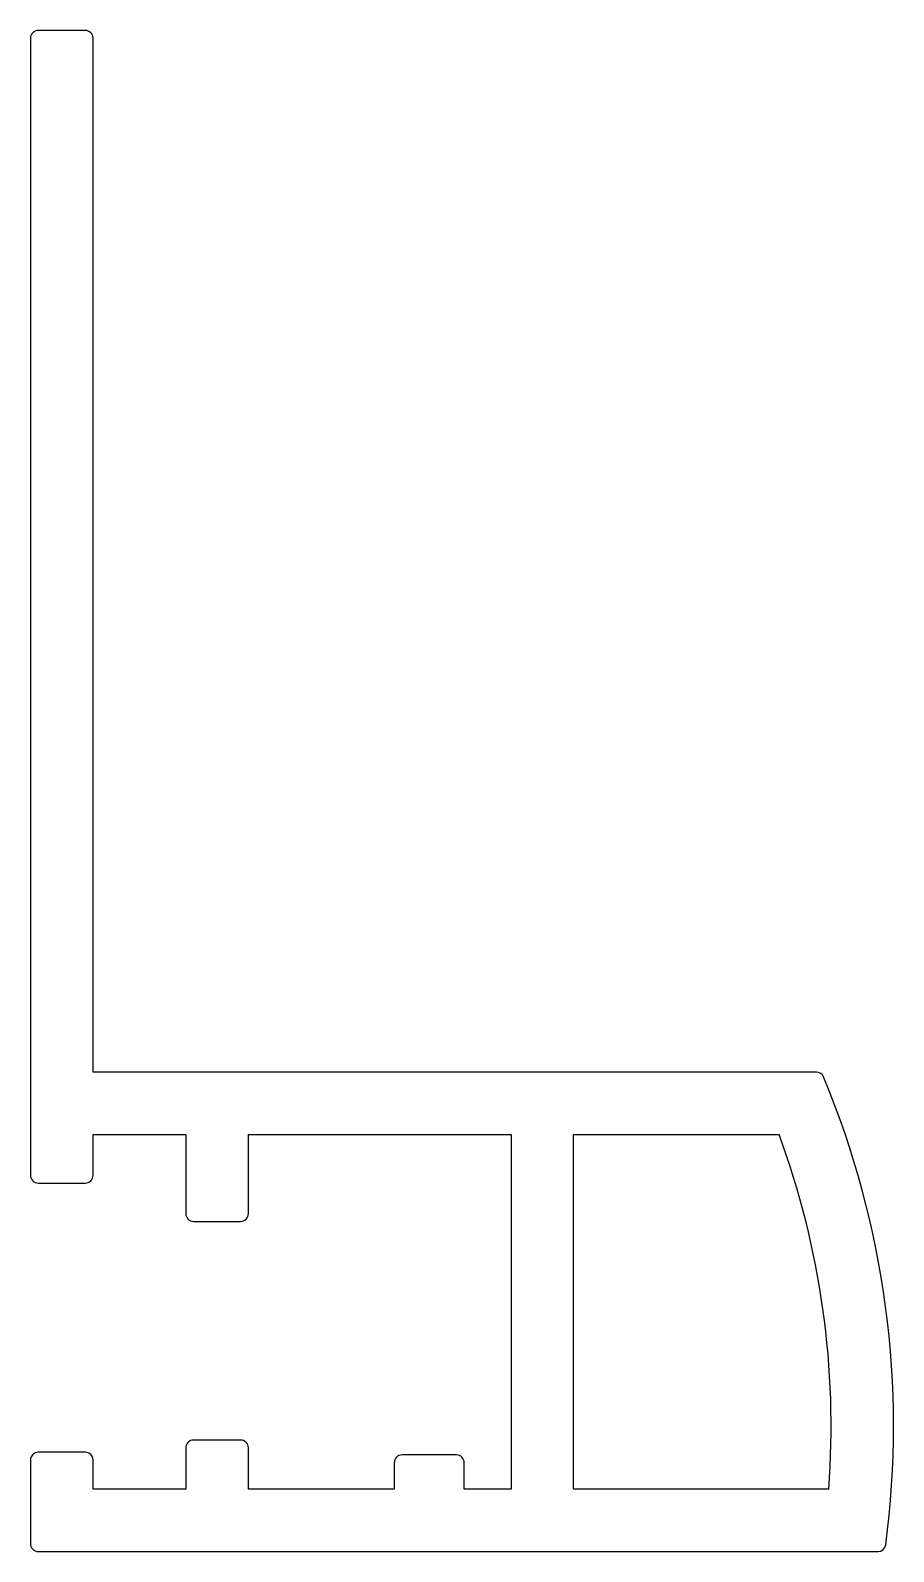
# Model space of a CAD drawing. Extents: x 1.4 to 29.1, y 1.5 to 50.2.
import ezdxf

# ---------------------------------------------------------------- set-up
doc = ezdxf.new("R2010")
doc.units = 0
doc.layers.get('0').update_dxf_attribs({"linetype": 'CONTINUOUS'})

msp = doc.modelspace()

# ---------------------------------------------------------------- linework, layer by layer
for p, q in [((3.191, 50.232), (1.687, 50.232)), ((1.437, 49.982), (1.437, 13.54)), ((3.441, 16.847), (3.441, 49.982)), ((26.611, 16.847), (3.441, 16.847)), ((3.441, 13.54), (3.441, 14.844)), ((3.441, 14.844), (6.413, 14.844)), ((6.413, 14.844), (6.413, 12.312)), ((8.418, 12.312), (8.418, 14.844)), ((8.418, 14.844), (16.836, 14.844)), ((16.836, 14.844), (16.836, 3.484)), ((18.836, 3.48), (18.836, 14.847)), ((18.836, 14.847), (25.418, 14.847)), ((1.687, 13.29), (3.191, 13.29)), ((6.663, 12.062), (8.168, 12.062)), ((8.168, 5.055), (6.663, 5.055)), ((1.437, 4.414), (1.437, 1.73)), ((3.191, 4.664), (1.687, 4.664)), ((3.441, 3.484), (3.441, 4.414)), ((6.413, 4.805), (6.413, 3.484)), ((8.418, 3.484), (8.418, 4.805)), ((15.083, 4.578), (13.339, 4.578)), ((13.089, 4.328), (13.089, 3.484)), ((15.333, 3.484), (15.333, 4.328)), ((6.413, 3.484), (3.441, 3.484)), ((13.089, 3.484), (8.418, 3.484)), ((16.836, 3.484), (15.333, 3.484)), ((27.009, 3.48), (18.836, 3.48)), ((1.687, 1.48), (28.588, 1.48))]:
    msp.add_line(p, q)
for centre, radius, start, end in [((1.687, 49.982), 0.25, 90, 180), ((3.191, 49.982), 0.25, 0, 90), ((26.611, 16.597), 0.25, 22.6379, 90), ((-0.023, 5.49), 29.107, 352.5132, 22.6379), ((-0.023, 5.49), 27.107, 355.7476, 20.1937), ((1.687, 13.54), 0.25, 180, 270), ((3.191, 13.54), 0.25, 270, 0), ((6.663, 12.312), 0.25, 180, 270), ((8.168, 12.312), 0.25, 270, 0), ((6.663, 4.805), 0.25, 90, 180), ((8.168, 4.805), 0.25, 0, 90), ((1.687, 4.414), 0.25, 90, 180), ((3.191, 4.414), 0.25, 0, 90), ((13.339, 4.328), 0.25, 90, 180), ((15.083, 4.328), 0.25, 0, 90), ((1.687, 1.73), 0.25, 180, 270), ((28.588, 1.73), 0.25, 270, 352.5132)]:
    msp.add_arc(centre, radius, start, end)

doc.saveas('drawing.dxf')
